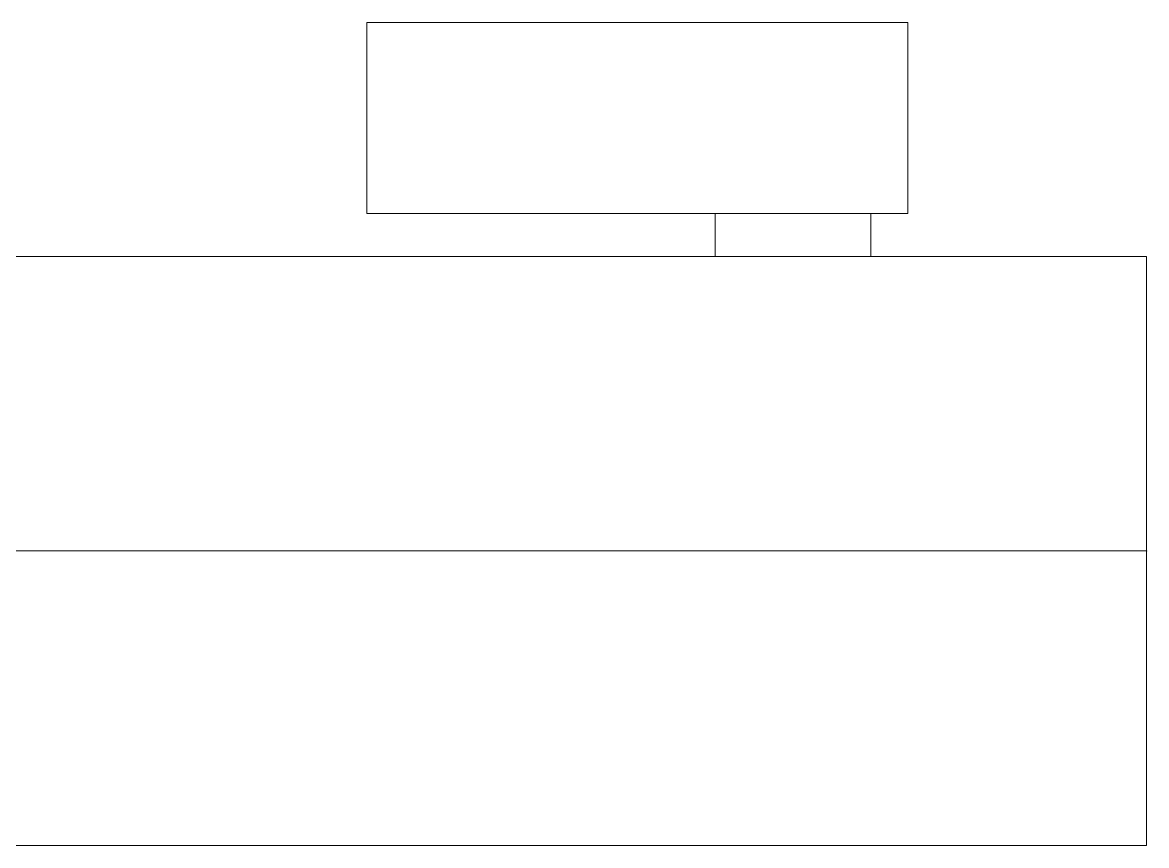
# Model space of a CAD drawing. Header units: millimetres. Extents: x -187347 to 135007, y -6415 to 292048.
# Drawn here: x -54166 to -53212, y 21577 to 22276 of the extents above; entities that cross this region are included whole.
import ezdxf

# ---------------------------------------------------------------- set-up
doc = ezdxf.new("R2010")
doc.units = ezdxf.units.MM
doc.header["$LTSCALE"] = 100
doc.linetypes.add('CENTER', pattern=[50.8, 31.75, -6.35, 6.35, -6.35])
doc.layers.get('0').update_dxf_attribs({"lineweight": 18})

msp = doc.modelspace()

# ---------------------------------------------------------------- linework, layer by layer
at = {"ltscale": 10}
for p, q in [((-53577.98, 22113.64, -7318.18), (-53445.98, 22113.64, -7318.18)), ((-53211.98, 22077.14, -7318.18), (-54211.98, 22077.14, -7318.18)), ((-53211.98, 21577.14, -7318.18), (-53211.98, 22077.14, -7318.18)), ((-54211.98, 21577.14, -7318.18), (-53211.98, 21577.14, -7318.18))]:
    msp.add_line(p, q, dxfattribs=at)
at = {"ltscale": 10, "elevation": -7318.18}
msp.add_lwpolyline([(-53414.48, 22113.64), (-53414.48, 22275.64), (-53873.48, 22275.64), (-53873.48, 22113.64), (-53577.98, 22113.64), (-53577.98, 22077.14), (-53445.98, 22077.14), (-53445.98, 22113.64), (-53414.48, 22113.64)], dxfattribs=at)
at = {"color": 4, "linetype": 'CENTER', "ltscale": 10, "elevation": -7318.18}
msp.add_lwpolyline([(-54211.98, 21827.14), (-53211.98, 21827.14)], dxfattribs=at)
at = {"color": 5, "ltscale": 10}
msp.add_point((-53211.98, 21827.14, -7318.18), dxfattribs=at)

doc.saveas('drawing.dxf')
